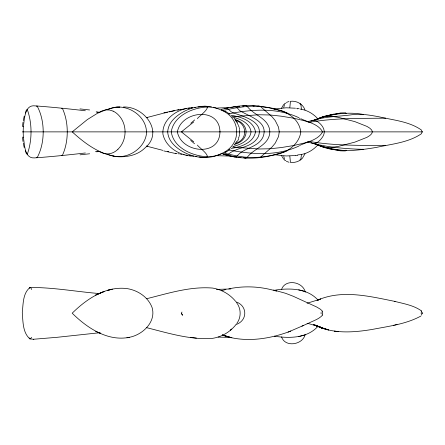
<?xml version="1.0" encoding="UTF-8"?>
<svg xmlns="http://www.w3.org/2000/svg" width="445" height="445" viewBox="0 0 445 445"><rect width="100%" height="100%" fill="white"/><g stroke="black" fill="none" stroke-linecap="round" stroke-linejoin="round"><path stroke-width="0.67" d="M289.823 107.618L290.44 101.293C296.57 100.509 303.006 104.008 305.009 109.976M301.46 154.554L300.776 159.66C297.928 162.03 294.056 162.709 290.44 162.458L289.823 156.128M206.313 106.155C210.886 108.124 198.181 116.868 197.402 118.67M239.644 134.273L239.644 129.478M321.106 313.758L321.073 312.49M23.351 126.463C24.603 119.371 24.419 104.375 35.144 105.882C51.92 107.084 68.647 108.847 85.357 110.766M22.489 126.736L22.968 122.314M283.771 107.545L284.711 103.518L285.251 103.151L285.874 103.374M23.285 120.601L24.191 116.245M25.421 113.03L26.294 110.176L27.284 109.509C32.274 123.382 32.274 140.37 27.284 154.243L26.294 153.575L25.421 150.721M239.215 136.053L239.505 134.868M305.27 334.245C303.056 344.786 285.184 347.901 281.546 336.893M238.375 138.406L239.071 136.648M281.546 289.506C285.184 278.498 303.056 281.613 305.27 292.154M305.009 153.775L302.489 158.125L300.776 159.66M281.273 108.625L283.71 104.436M181.393 313.202L182.456 315.155L181.393 313.202L181.988 312.056M237.419 141.299L238.637 139.012M31.539 337.321L30.694 338.651L29.882 338.873C22.595 332.565 23.045 321.485 22.278 312.64C23.246 304.146 22.706 293.322 30.015 287.476C53.1 287.342 76.123 291.642 99.152 293.539M322.141 314.96L322.736 313.124L322.058 311.316M340.547 113.725L340.464 113.325L337.232 113.547L329.817 115.016M236.773 323.482C241.385 317.38 241.229 308.569 236.523 302.561M421.387 315.149L422.249 313.074L421.159 311.005M29.298 288.226L29.643 287.709M235.322 143.485L236.885 141.276M362.964 114.682L363.165 114.404C346.599 111.417 329.567 114.298 313.947 120.144M322.686 314.982C319.082 319.093 313.597 320.695 308.824 323.048M235.856 324.75C229.982 332.17 221.193 337.188 211.809 338.461C189.559 339.858 167.598 332.927 146.238 327.565M234.215 144.753L234.954 143.907M317.774 144.959C312.746 150.721 305.387 154.604 297.683 154.893M117.953 149.236C127.437 140.169 127.437 123.582 117.953 114.515A28.947 19.841 -88.1 0 0 113.141 111.15M317.736 326.586C306.777 338.461 289.133 338.406 274.326 336.209M193.714 121.963L181.393 131.876L193.714 141.788M231.75 329.1L230.566 330.101L231.673 329.172M98.039 151.155L96.865 151.767L95.48 151.612M310.777 121.29C323.293 116.39 337.466 116.718 350.671 114.899C360.261 113.33 369.817 115.094 379.235 116.851C393.441 120.189 409.155 121.418 421.359 129.979L422.183 131.876L421.359 133.773C408.265 142.712 391.583 144.024 376.398 147.406C368.866 148.713 361.29 149.793 353.664 150.327C340.147 151.445 326.602 148.118 313.947 143.607M36.29 106.227L37.107 106.027C45.229 120.89 45.229 142.862 37.107 157.725L36.29 157.519M243.437 106.222L243.994 105.86M420.848 316.084C405.968 324.188 388.669 326.235 372.22 329.439C353.108 332.615 332.532 334.095 314.715 325.022L320.456 327.264L313.397 324.655L319.838 326.886L308.357 323.537M61.594 108.435L62.339 108.252C68.897 122.303 68.897 141.449 62.339 155.5L61.594 155.311M224.753 108.741C227.979 106.522 229.893 111.951 232.741 112.685C243.526 116.462 264.347 121.518 258.261 136.771C252.17 147.69 238.581 146.844 229.498 153.275C227.796 155.194 225.237 155.272 223.162 153.953M224.975 152.78L229.943 149.498M299.04 145.966C277.218 156.34 251.981 154.482 228.858 149.926M224.291 153.23L236.957 155.978L244.533 157.102L252.971 157.619L260.542 157.141L271.995 147.05L275.221 143.179L278.531 136.559L279.254 131.876L278.531 127.192L275.221 120.573L271.995 116.701L260.542 106.605L252.971 106.133L245.868 106.505L235.794 107.89L223.29 110.343M224.847 152.14L225.943 151.517M340.709 150.288L336.414 150.104L330.935 149.053M236.034 324.55C247.687 320.578 247.687 305.821 236.034 301.849M99.051 112.379L102.35 110.772L113.614 107.69M221.649 153.481C241.741 145.037 241.741 118.709 221.649 110.271A32.852 32.485 73 0 0 207.509 106.978M287.603 150.594C279.171 154.649 269.726 155.911 260.542 157.141M236.034 143.223C248.138 139.229 247.231 123.61 235.272 120.189M316.15 119.521L324.038 116.373L333.973 114.12M233.469 106.956C236.367 105.493 238.119 109.387 240 110.822C249.745 116.718 268.858 121.685 263.09 136.776C258.317 147.451 245.189 147.384 237.953 155.021C236.718 156.762 234.187 157.83 232.451 156.1M222.595 153.308L217.816 155.299M303.357 325.534L288.054 332.137M299.991 103.952L300.414 103.763M307.907 323.454L301.921 326.168M318.692 299.669L317.085 300.392L320.567 298.957L318.692 299.669C343.217 289.539 370.201 296.476 395.11 301.443M307.095 323.815L308.368 323.248M107.412 109.687L109.164 108.936M314.915 119.916L325.679 116.089L339.763 113.314M286.385 102.4L289.022 101.499M318.698 299.669L307.083 303.245M235.027 144.252C249.74 140.025 249.74 123.721 235.027 119.499M244.216 105.754L245.39 105.526L246.441 105.854A8.31 5.023 84.8 0 1 247.214 106.383C254.045 115.678 269.297 118.27 269.842 131.876C269.297 145.482 254.039 148.068 247.214 157.369A8.366 5.062 -84.9 0 1 246.636 157.78L245.145 158.214L243.777 157.719M290.774 331.074C269.164 339.301 244.561 343.012 222.278 335.135M299.635 145.465C307.384 141.805 318.436 139.83 322.569 131.876C318.609 124.138 308.318 122.353 300.892 118.737M285.874 160.378L285.251 160.601L284.711 160.233L283.771 156.206M109.759 108.736C126.174 102.044 148.046 116.128 146.399 134.334C143.624 150.95 123.248 161.685 107.996 154.315M123.426 107.011C143.796 106.066 164.394 131.904 145.02 147.901C137.739 155.088 127.331 157.308 117.469 156.707M221.499 290.719L225.971 289.45M221.482 109.403C233.797 106.277 246.78 104.403 259.452 106.177A8.244 6.13 88.9 0 1 260.559 106.55M217.188 155.483C209.934 157.903 202.024 158.12 194.615 156.284A49.918 48.105 84 0 1 185.087 152.819C176.91 148.713 168.193 141.744 167.704 131.876C168.188 121.997 176.915 115.055 185.081 110.922A49.918 48.105 -84 0 1 194.615 107.473L201.357 106.355L205.59 106.16M278.047 153.664C260.041 159.471 240.484 159.788 222.489 153.848M307.512 121.785C310.354 121.179 313.497 119.188 316.334 120.901C321.234 123.577 326.146 129.512 323.537 135.33C321.44 139.313 316.111 145.788 311.044 142.65M146.322 117.686L162.831 113.38M146.516 298.745C168.065 293.433 190.265 286.196 212.71 288.076C221.655 289.511 229.959 294.356 235.655 301.393M259.669 157.508L258.806 157.658A4.572 3.421 87.7 0 1 258.044 157.569L257.344 157.285M334.329 149.537C327.865 149.186 321.518 146.705 315.661 143.991M298.656 336.565L304.575 335.046M129.4 337.304C142.584 334.801 156.273 322.035 152.129 307.662C148.252 297.154 137.894 290.296 127.103 288.605C105.949 285.857 86.547 299.012 72.196 313.202C86.953 327.793 107.612 341.727 129.4 337.304L126.925 337.822M309.642 122.28C334.612 117.875 360.422 118.481 385.654 118.164M163.448 113.23L167.454 112.29M163.81 112.841L180.564 109.275M394.943 324.989L397.068 324.5M393.586 325.301L394.181 325.167M169.295 111.879L174.523 110.744M233.136 146.455C240.617 144.692 249.995 140.448 251.058 131.876C249.923 123.059 240.172 118.832 232.468 117.146M177.622 110.126L178.757 109.915M230.821 107.512L233.225 107.089M146.221 146.322L147.217 146.138M115.127 107.379L116.39 107.173M180.453 109.592L186.466 108.586M228.847 288.855C244.7 285.495 261.176 286.485 276.645 291.191M295.463 155.533L286.213 155.961L274.042 154.665M228.858 113.82C251.981 109.27 277.218 107.412 299.04 117.786M231.089 148.419C240.895 147.056 253.489 142.795 255.53 131.876C253.489 120.957 240.895 116.696 231.089 115.333M274.042 109.081L286.213 107.79L295.463 108.218M188.185 108.33L189.481 108.146M117.68 107.495L119.655 107.223M234.465 106.906L235.739 106.733M295.614 155.667L297.761 155.377M191.25 107.901L192.857 107.69C178.79 107.835 161.835 118.615 162.909 134.145C165.896 147.818 180.57 156.073 193.848 156.189M194.343 107.495L195.683 107.317M197.992 107.023L203.393 106.355M275.544 290.045C290.201 287.898 307.617 288.343 318.197 300.286M237.035 106.572L239.694 106.299M85.357 152.985C68.358 154.921 51.347 156.746 34.276 157.914C24.175 158.437 24.725 144.158 23.351 137.282M96.865 151.767L99.246 151.528M100.225 332.671L57.132 337.304L33.364 339.268M117.469 107.039L119.9 107.023M204.45 106.244L211.419 106.811M231.812 116.785L258.701 114.754L270.198 114.994L281.234 116.189L293.522 118.192L303.963 120.634L309.692 122.442L308.952 122.458M206.313 157.597C210.886 155.622 198.181 146.883 197.402 145.076M242.408 106.077L243.777 105.988M216.426 289.4L230.838 288.955M345.487 150.627L346.21 150.582L345.965 150.099M217.555 108.002L229.036 107.623M308.952 141.293L309.692 141.304L303.963 143.118L293.522 145.56L281.234 147.562L270.198 148.758L258.701 148.997L232.501 147.028M207.509 106.972C192.696 107.59 173.734 115.605 171.236 131.876C173.734 148.146 192.696 156.156 207.509 156.779A32.852 32.507 -75.8 0 0 221.66 153.503M231.917 156.112L216.988 155.711M231.411 337.438L218.15 337.11M22.25 131.876L153.186 131.876M153.336 131.876L422.722 131.876M420.948 313.074L422.75 313.08M245.162 157.764L246.096 157.78M278.253 153.486C288.883 152.079 299.602 142.678 300.814 131.876C298.245 113.08 276.312 107.768 260.542 106.605M278.898 110.249L283.037 111.206L287.603 113.152M205.59 157.591L204.45 157.502M345.487 113.125L346.344 113.347M96.165 111.934L99.246 112.223M241.045 157.558L238.353 157.319M252.949 106.032L254.212 106.155M339.763 150.438L332.827 149.331L323.404 147.011A25.543 21.521 -83.6 0 1 320.383 146.11A23.413 19.73 -82 0 1 316.54 143.963M203.393 157.397L198.976 156.857M33.77 339.312L29.882 338.873L29.164 337.889M237.035 157.168L230.821 156.123L224.202 154.309M195.683 156.429L196.901 156.59M189.487 155.605L190.66 155.767M190.454 337.31L196.384 338.122M118.999 156.434L120.311 156.618M185.938 155.083L187.54 155.327M30.015 287.476L30.838 287.915L31.729 289.5M115.995 156.518L115.127 156.367M297.772 108.374L299.062 108.586M183.051 154.61L184.224 154.804M180.464 154.159L181.755 154.387M300.075 109.042C307.095 110.032 313.625 113.82 318.164 119.238M146.221 117.43L147.712 117.703M178.2 153.731L179.335 153.948M175.775 153.252L177.015 153.503M176.025 153.631L163.81 150.911M213.366 107.234L217.188 108.263M167.476 151.467L168.705 151.739M113.614 156.061C97.488 152.946 84.077 142.684 72.196 131.876L87.292 119.605L97.611 113.186L105.682 109.926L109.526 109.993L113.141 111.133M394.292 301.259C403.615 303.718 413.744 305.226 421.665 311.038M309.642 141.471C334.612 145.871 360.422 145.27 385.654 145.587L385.025 145.254M162.859 150.377L146.372 146.077M273.564 289.979L285.557 293.294L293.3 296.292L316.59 306.961L320.283 309.153L322.597 311.289M298.634 289.834L304.514 291.33M289.022 162.253L286.385 161.351M231.889 337.755L222.45 334.99M326.357 329.239L322.058 328.043L318.275 326.407L320.556 327.492L324.483 328.716L320.556 327.492L316.773 325.695M230.338 337.377L222.339 334.918M307.512 141.961C325.529 147.189 344.519 148.819 363.165 149.348L362.964 149.069M278.047 110.076L268.774 107.751L258.289 106.049A5.251 3.938 -88 0 0 257.805 106.121M96.865 111.984L98.278 112.796M328.744 148.391L329.817 148.736M296.643 108.502L297.683 108.858M278.615 110.243L279.632 110.594M319.51 326.942L323.626 328.566L318.275 326.407M314.398 143.607L323.404 147.011A31.356 26.244 89.1 0 0 325.99 147.395L331.709 147.373L337.989 146.477L354.837 142.133L366.997 137.321L369.828 135.541L371.692 133.722L372.359 131.876L371.692 130.029L369.828 128.204L366.997 126.43L354.837 121.618L337.989 117.274L331.709 116.379L325.99 116.351A31.339 26.233 -89.1 0 0 323.404 116.74A25.543 21.516 83.6 0 0 320.383 117.641A23.413 19.73 82 0 0 317.574 119.088M95.642 331.347L100.765 333.622M299.991 159.794L300.414 159.989M221.432 109.893L223.752 110.989M99.051 151.367C103.201 153.998 108.63 154.849 113.141 152.618A28.947 19.88 87.8 0 0 117.964 149.264M224.302 111.3L225.393 111.923M224.975 110.972L229.943 114.254M223.412 153.82L223.791 154.07M283.71 159.31L281.557 155.694M234.103 118.109L237.419 122.447M235.716 120.817L236.495 121.924M299.635 118.287L299.897 118.698M236.885 122.475L238.142 124.761M238.375 125.345L239.071 127.098M300.776 104.086L301.46 109.197M239.215 127.693L239.505 128.883M23.285 143.151L24.191 147.501M22.968 141.432L22.489 137.016M345.52 150.916A106.527 90.602 70.6 0 1 339.78 150.772M260.553 157.18A7.693 5.707 -88 0 1 259.674 157.536M339.78 113.008A106.489 90.558 -70.5 0 1 345.515 112.852M203.131 106.411A20.848 1.046 -10.3 0 1 204.211 106.299M205.089 106.344A18.29 1.975 -17.2 0 1 205.913 106.294M194.671 119.927A180.809 23.674 -29.1 0 1 190.816 123.259M204.222 157.458A20.848 1.046 10.3 0 1 203.148 157.341M205.935 157.463A18.29 1.98 17.2 0 1 205.117 157.413M190.677 140.425A180.809 23.657 29.1 0 1 194.537 143.763M23.407 137.282A70.015 68.441 -90 0 1 23.201 131.876A70.015 68.441 90 0 1 23.407 126.469M89.606 109.96A107.173 5.446 7.1 0 1 79.966 108.903M80 154.838A107.173 5.457 -7.1 0 1 89.651 153.775M120.639 156.473A55.453 3.627 11.8 0 1 120.573 156.673M117.213 156.623A19.786 1.752 16 0 1 116.106 156.473M116.106 107.278A19.786 1.752 -16 0 1 117.213 107.128M113.353 107.824A15.503 1.964 -19 0 1 114.871 107.506M114.871 156.245A15.503 1.964 19 0 1 113.353 155.928M219.958 131.876C219.624 157.48 181.043 152.741 177.394 131.876C181.043 111.011 219.624 106.272 219.958 131.876M98.117 293.967L95.708 295.013L104.091 291.553L98.117 293.967M110.043 289.728L107.456 290.407L112.268 289.172L110.043 289.728M338.289 331.636L334.495 331.18L338.289 331.636M328.499 329.962L320.789 327.448L328.499 329.962M322.703 328.176L315.41 325.2L322.703 328.176"/></g></svg>
